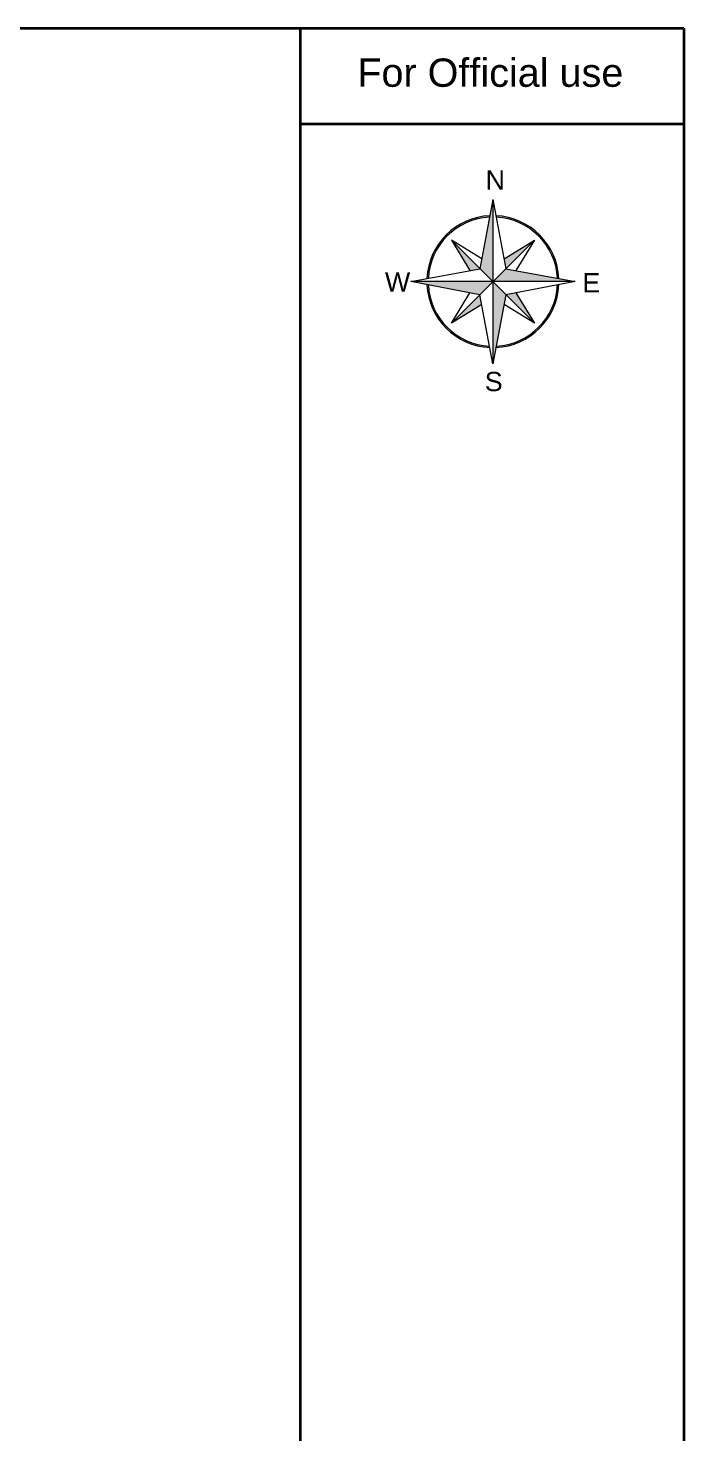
# Model space of a CAD drawing. Header units: inches. Extents: x 2970 to 17976, y 9207 to 14243.
# Drawn here: x 10918 to 11260, y 11712 to 12445 of the extents above; entities that cross this region are included whole.
import ezdxf

# ---------------------------------------------------------------- set-up
doc = ezdxf.new("R2010")
doc.units = ezdxf.units.IN
for name, color, linetype, lineweight in [('boundary line', 20, 'Continuous', 35), ('north', 18, 'Continuous', 13), ('stairs', 4, 'Continuous', 13), ('TEXT', 30, 'Continuous', 13)]:
    doc.layers.add(name, color=color, linetype=linetype, lineweight=lineweight)
doc.styles.get("Standard").update_dxf_attribs({"font": 'arial.ttf'})

# ---------------------------------------------------------------- blocks, each defined once
blk = doc.blocks.new('North direction')
at = {"layer": 'north', "true_color": 0x000000}
h = blk.add_hatch(color=18, dxfattribs=at)
h.dxf.hatch_style = 1
h.paths.add_polyline_path([(874.6, 9705.3), (875.9, 9705.1, 0.387364), (817.6, 9763.4), (817.9, 9762.1, -0.384383)])
h.paths.add_polyline_path([(811.7, 9762.1), (811.9, 9763.4, 0.387364), (753.6, 9705.1), (755, 9705.3, -0.384383)])
h.paths.add_polyline_path([(755, 9699.2), (753.6, 9699.4, 0.387364), (811.9, 9641.1), (811.7, 9642.5, -0.384383)])
h.paths.add_polyline_path([(875.9, 9699.4), (874.6, 9699.2, -0.384383), (817.9, 9642.5), (817.6, 9641.1, 0.387364)])
at = {"layer": 'stairs', "true_color": 0x000000}
h = blk.add_hatch(color=18, dxfattribs=at)
h.dxf.hatch_style = 1
h.paths.add_polyline_path([(814.8, 9778.4), (802.7, 9714.3), (814.8, 9702.3)])
h.paths.add_polyline_path([(891, 9702.3), (826.8, 9714.3), (814.8, 9702.3)])
h.paths.add_polyline_path([(814.8, 9626.1), (826.8, 9690.2), (814.8, 9702.3)])
h.paths.add_polyline_path([(738.6, 9702.3), (802.7, 9690.2), (814.8, 9702.3)])
h = blk.add_hatch(color=18, dxfattribs=at)
h.dxf.hatch_style = 1
h.paths.add_polyline_path([(776.3, 9740.8), (793.5, 9712.6), (802.7, 9714.3)])
h.paths.add_polyline_path([(776.3, 9663.7), (804.5, 9681), (802.7, 9690.2)])
h.paths.add_polyline_path([(853.3, 9663.7), (836, 9691.9), (826.8, 9690.2)])
h.paths.add_polyline_path([(825.1, 9723.5), (826.8, 9714.3), (853.3, 9740.8)])
at = {"layer": 'north'}
for radius, start, end in [(61.2, 92.6508, 177.3492), (59.9, 92.9481, 177.0519), (61.2, 2.6508, 87.3492), (59.9, 2.9481, 87.0519), (61.2, 182.6508, 267.3492), (59.9, 182.9481, 267.0519), (61.2, 272.6508, 357.3492), (59.9, 272.9481, 357.0519)]:
    blk.add_arc((814.8, 9702.3), radius, start, end, dxfattribs=at)
at = {"layer": 'stairs', "color": 18, "true_color": 0x000000}
for p, q in [((814.8, 9778.4), (802.7, 9714.3)), ((814.8, 9778.4), (814.8, 9626.1)), ((814.8, 9778.4), (826.8, 9714.3)), ((853.3, 9740.8), (776.3, 9663.7)), ((776.3, 9740.8), (853.3, 9663.7)), ((804.5, 9723.5), (776.3, 9740.8)), ((776.3, 9740.8), (793.5, 9712.6)), ((825.1, 9723.5), (853.3, 9740.8)), ((853.3, 9740.8), (836, 9712.6)), ((738.6, 9702.3), (802.7, 9714.3)), ((826.8, 9714.3), (891, 9702.3)), ((891, 9702.3), (738.6, 9702.3)), ((802.7, 9690.2), (738.6, 9702.3)), ((776.3, 9663.7), (793.5, 9691.9)), ((891, 9702.3), (826.8, 9690.2)), ((836, 9691.9), (853.3, 9663.7)), ((804.5, 9681), (776.3, 9663.7)), ((814.8, 9626.1), (802.7, 9690.2)), ((826.8, 9690.2), (814.8, 9626.1)), ((853.3, 9663.7), (825.1, 9681))]:
    blk.add_line(p, q, dxfattribs=at)
at = {"layer": 'stairs', "char_height": 17.862, "attachment_point": 1}
for s, width, insert in [('{\\C256;\\c0;N}', 17.862, (808, 9805.4)), ('{\\C256;\\c0;W}', 26.272, (714.7, 9711)), ('{\\C256;\\c0;E}', 17.862, (897.7, 9710.2)), ('{\\C256;\\c0;S}', 17.862, (807.2, 9618.6))]:
    blk.add_mtext_dynamic_manual_height_columns(s, width=width, gutter_width=223.3, heights=[0], dxfattribs=dict(at, insert=insert))

msp = doc.modelspace()

# ---------------------------------------------------------------- linework, layer by layer
at = {"layer": 'boundary line'}
for p, q in [((9605.85, 12444.97), (11259.85, 12444.97)), ((11059.85, 12444.97), (11059.85, 11275.97)), ((11259.85, 12444.97), (11259.85, 11275.97)), ((11059.85, 12394.97), (11259.85, 12394.97))]:
    msp.add_line(p, q, dxfattribs=at)

# ---------------------------------------------------------------- block references
at = {"layer": 'north', "xscale": 0.5625, "yscale": 0.5625, "zscale": 0.5625}
msp.add_blockref('North direction', (10701.96, 6855.19), dxfattribs=at)

# ---------------------------------------------------------------- texts
at = {"layer": 'TEXT', "insert": (11089.6, 12429.11), "char_height": 14.7652, "attachment_point": 1}
msp.add_mtext_dynamic_manual_height_columns('For Official use', width=147.6866, gutter_width=73.83, heights=[0], dxfattribs=at)

doc.saveas('drawing.dxf')
